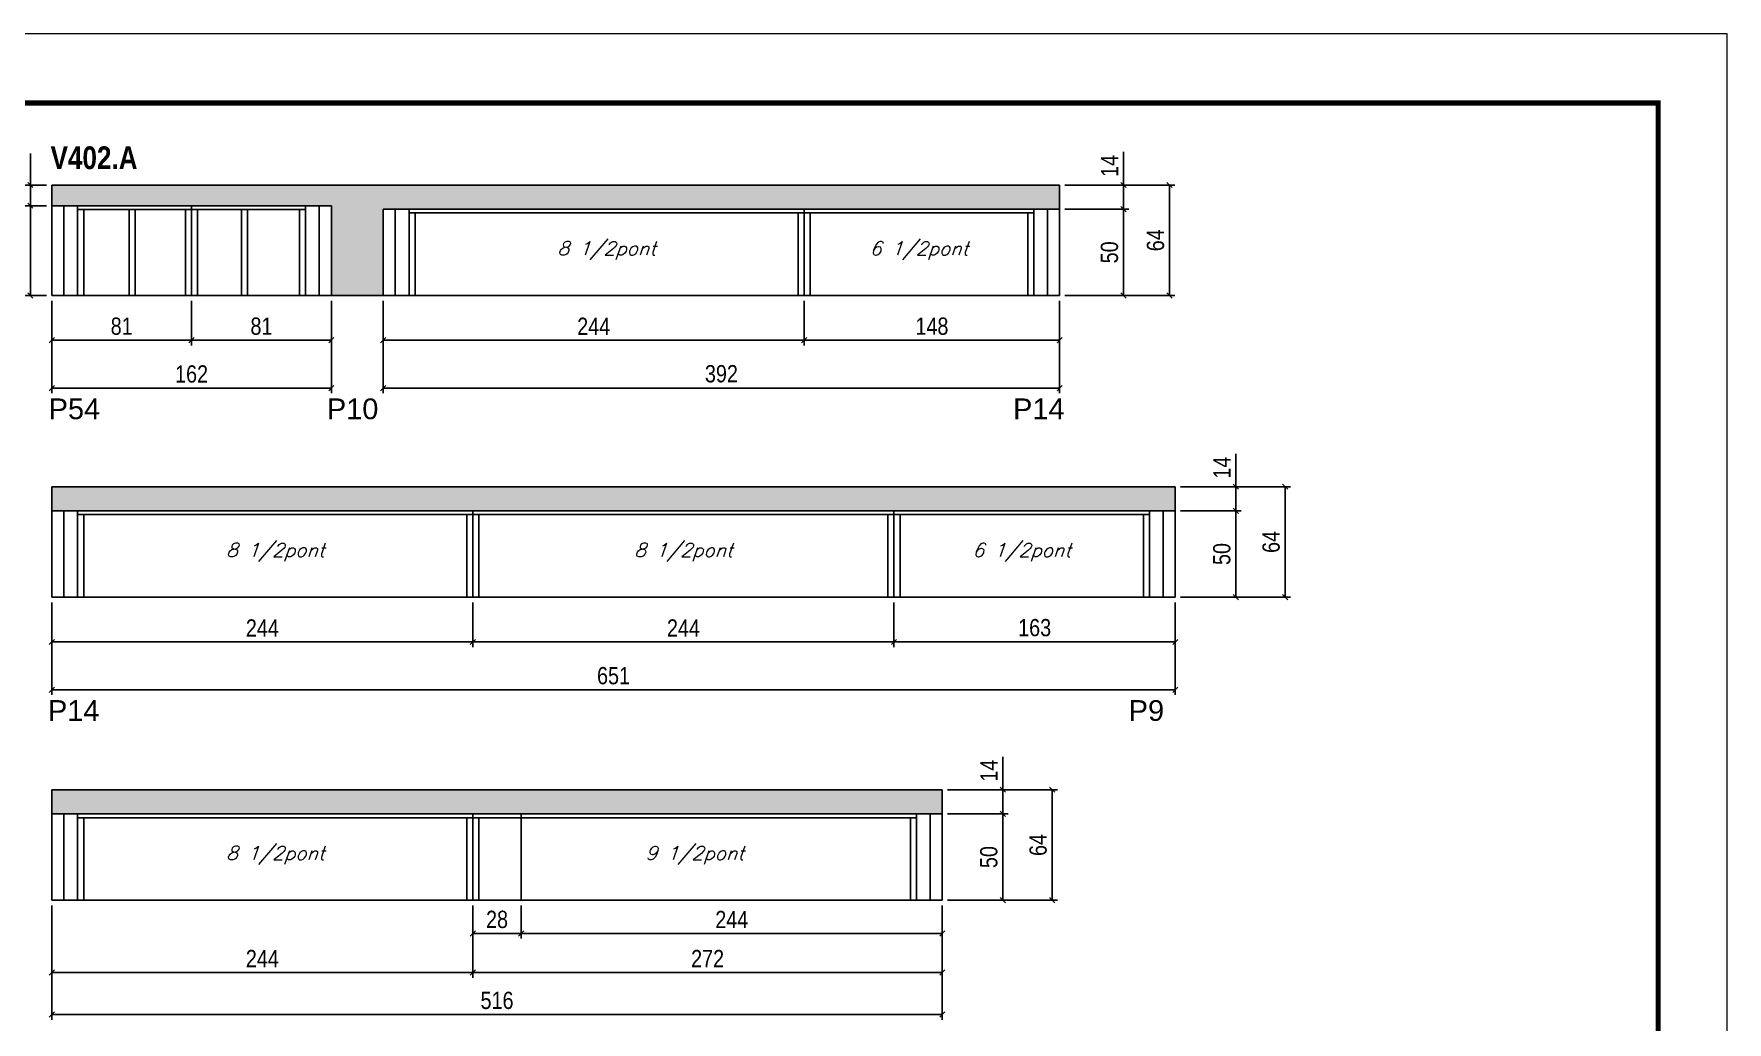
# Model space of a CAD drawing. Extents: x 3309 to 9590, y -2522 to 15424.
# Drawn here: x 6997 to 7978, y 12887 to 13459 of the extents above; entities that cross this region are included whole.
import ezdxf

# ---------------------------------------------------------------- set-up
doc = ezdxf.new("R2010")
doc.units = 0
doc.linetypes.add('DASHED', pattern=[0.75, 0.5, -0.25])
for name, color, linetype in [('5', 5, 'Continuous'), ('COTA', 241, 'Continuous'), ('NOMENCLATURA', 7, 'Continuous'), ('Painéis', 200, 'Continuous'), ('SARR_2.2x7', 40, 'Continuous'), ('SARR_3.5x7', 81, 'Continuous'), ('texto', 7, 'Continuous')]:
    doc.layers.add(name, color=color, linetype=linetype)
doc.layers.add('Folhas', color=255, linetype='Continuous', lineweight=9)
doc.layers.add('SARRAFO DE PRESSAO', color=251, linetype='DASHED', lineweight=9)
doc.styles.add('COTA TECNICA', font='techl___.ttf', dxfattribs={"height": 10})
doc.styles.add('Romans', font='romans.shx')
doc.styles.get("Standard").update_dxf_attribs({"font": 'arial.ttf'})
doc.styles.add('TECNICA', font='techb___.ttf', dxfattribs={"height": 10})
doc.dimstyles.new('PAINEL', dxfattribs={"dimtxt": 10, "dimasz": 3, "dimexe": 3, "dimexo": 3, "dimgap": 3, "dimtad": 1, "dimdec": 1, "dimzin": 12, "dimdsep": 46, "dimtxsty": 'COTA TECNICA', "dimblk1": 'OBLIQUE', "dimblk2": 'OBLIQUE', "dimsah": 1, "dimcen": 0.9, "dimclrd": 4, "dimclre": 4, "dimclrt": 240, "dimadec": 1, "dimazin": 3, "dimtfac": 1, "dimtdec": 1, "dimtmove": 0, "dimatfit": 3, "dimfxl": 1, "dimtolj": 1, "dimtzin": 12, "dimarcsym": 0})

# ---------------------------------------------------------------- blocks, each defined once
blk = doc.blocks.new('9999999999')
at = {"layer": 'Folhas'}
blk.add_lwpolyline([(98138.98, 34190.21), (99623.98, 34190.21), (99623.98, 35240.21), (98138.98, 35240.21)], close=True, dxfattribs=at)
at = {"layer": 'Folhas', "color": 30, "const_width": 3}
blk.add_lwpolyline([(98213.98, 34230.21), (99583.98, 34230.21), (99583.98, 35200.21), (98213.98, 35200.21)], close=True, dxfattribs=at)
blk = doc.blocks.new('_Oblique')
at = {"color": 0, "linetype": 'ByBlock', "lineweight": -2}
blk.add_line((-0.5, -0.5), (0.5, 0.5), dxfattribs=at)
blk = doc.blocks.new('*D783')
at = {"layer": 'COTA', "color": 4, "linetype": 'ByBlock', "lineweight": -2, "transparency": 16777216}
for p, q in [((7088.12, 13304.75), (7088.12, 13278.84)), ((7169.12, 13304.75), (7169.12, 13278.84)), ((7169.12, 13281.84), (7088.12, 13281.84))]:
    blk.add_line(p, q, dxfattribs=at)
at = {"layer": 'Defpoints', "color": 0, "linetype": 'ByBlock', "transparency": 16777216}
for p in [(7088.12, 13307.75), (7169.12, 13307.75), (7088.12, 13281.84)]:
    blk.add_point(p, dxfattribs=at)
at = {"layer": 'COTA', "color": 4, "linetype": 'ByBlock', "lineweight": -2, "transparency": 16777216, "xscale": 3, "yscale": 3, "zscale": 3, "rotation": 180}
blk.add_blockref('_Oblique', (7088.12, 13281.84), dxfattribs=at)
at = {"layer": 'COTA', "color": 4, "linetype": 'ByBlock', "lineweight": -2, "transparency": 16777216, "xscale": 3, "yscale": 3, "zscale": 3}
blk.add_blockref('_Oblique', (7169.12, 13281.84), dxfattribs=at)
at = {"layer": 'COTA', "color": 240, "linetype": 'ByBlock', "transparency": 16777216, "insert": (7128.62, 13289.93), "char_height": 10, "attachment_point": 5, "style": 'COTA TECNICA'}
blk.add_mtext('\\A1;81', dxfattribs=at)
blk = doc.blocks.new('*D784')
at = {"layer": 'COTA', "color": 4, "linetype": 'ByBlock', "lineweight": -2, "transparency": 16777216}
for p, q in [((7007.12, 13304.75), (7007.12, 13278.84)), ((7088.12, 13304.75), (7088.12, 13278.84)), ((7088.12, 13281.84), (7007.12, 13281.84))]:
    blk.add_line(p, q, dxfattribs=at)
at = {"layer": 'Defpoints', "color": 0, "linetype": 'ByBlock', "transparency": 16777216}
for p in [(7007.12, 13307.75), (7088.12, 13307.75), (7007.12, 13281.84)]:
    blk.add_point(p, dxfattribs=at)
at = {"layer": 'COTA', "color": 4, "linetype": 'ByBlock', "lineweight": -2, "transparency": 16777216, "xscale": 3, "yscale": 3, "zscale": 3, "rotation": 180}
blk.add_blockref('_Oblique', (7007.12, 13281.84), dxfattribs=at)
at = {"layer": 'COTA', "color": 4, "linetype": 'ByBlock', "lineweight": -2, "transparency": 16777216, "xscale": 3, "yscale": 3, "zscale": 3}
blk.add_blockref('_Oblique', (7088.12, 13281.84), dxfattribs=at)
at = {"layer": 'COTA', "color": 240, "linetype": 'ByBlock', "transparency": 16777216, "insert": (7047.62, 13289.93), "char_height": 10, "attachment_point": 5, "style": 'COTA TECNICA'}
blk.add_mtext('\\A1;81', dxfattribs=at)
blk = doc.blocks.new('*D792')
at = {"layer": 'COTA', "color": 4, "linetype": 'ByBlock', "lineweight": -2, "transparency": 16777216}
for p, q in [((7007.12, 13304.75), (7007.12, 13251.13)), ((7169.12, 13304.75), (7169.12, 13251.13)), ((7169.12, 13254.13), (7007.12, 13254.13))]:
    blk.add_line(p, q, dxfattribs=at)
at = {"layer": 'Defpoints', "color": 0, "linetype": 'ByBlock', "transparency": 16777216}
for p in [(7007.12, 13307.75), (7169.12, 13307.75), (7007.12, 13254.13)]:
    blk.add_point(p, dxfattribs=at)
at = {"layer": 'COTA', "color": 4, "linetype": 'ByBlock', "lineweight": -2, "transparency": 16777216, "xscale": 3, "yscale": 3, "zscale": 3, "rotation": 180}
blk.add_blockref('_Oblique', (7007.12, 13254.13), dxfattribs=at)
at = {"layer": 'COTA', "color": 4, "linetype": 'ByBlock', "lineweight": -2, "transparency": 16777216, "xscale": 3, "yscale": 3, "zscale": 3}
blk.add_blockref('_Oblique', (7169.12, 13254.13), dxfattribs=at)
at = {"layer": 'COTA', "color": 240, "linetype": 'ByBlock', "transparency": 16777216, "insert": (7088.12, 13262.23), "char_height": 10, "attachment_point": 5, "style": 'COTA TECNICA'}
blk.add_mtext('\\A1;162', dxfattribs=at)
blk = doc.blocks.new('*D785')
at = {"layer": 'COTA', "color": 4, "linetype": 'ByBlock', "lineweight": -2, "transparency": 16777216}
for p, q in [((7443.12, 13304.75), (7443.12, 13278.84)), ((7591.12, 13304.75), (7591.12, 13278.84)), ((7591.12, 13281.84), (7443.12, 13281.84))]:
    blk.add_line(p, q, dxfattribs=at)
at = {"layer": 'Defpoints', "color": 0, "linetype": 'ByBlock', "transparency": 16777216}
for p in [(7443.12, 13307.75), (7591.12, 13307.75), (7443.12, 13281.84)]:
    blk.add_point(p, dxfattribs=at)
at = {"layer": 'COTA', "color": 4, "linetype": 'ByBlock', "lineweight": -2, "transparency": 16777216, "xscale": 3, "yscale": 3, "zscale": 3, "rotation": 180}
blk.add_blockref('_Oblique', (7443.12, 13281.84), dxfattribs=at)
at = {"layer": 'COTA', "color": 4, "linetype": 'ByBlock', "lineweight": -2, "transparency": 16777216, "xscale": 3, "yscale": 3, "zscale": 3}
blk.add_blockref('_Oblique', (7591.12, 13281.84), dxfattribs=at)
at = {"layer": 'COTA', "color": 240, "linetype": 'ByBlock', "transparency": 16777216, "insert": (7517.12, 13289.93), "char_height": 10, "attachment_point": 5, "style": 'COTA TECNICA'}
blk.add_mtext('\\A1;148', dxfattribs=at)
blk = doc.blocks.new('*D786')
at = {"layer": 'COTA', "color": 4, "linetype": 'ByBlock', "lineweight": -2, "transparency": 16777216}
for p, q in [((7199.12, 13304.75), (7199.12, 13278.84)), ((7443.12, 13304.75), (7443.12, 13278.84)), ((7443.12, 13281.84), (7199.12, 13281.84))]:
    blk.add_line(p, q, dxfattribs=at)
at = {"layer": 'Defpoints', "color": 0, "linetype": 'ByBlock', "transparency": 16777216}
for p in [(7199.12, 13307.75), (7443.12, 13307.75), (7199.12, 13281.84)]:
    blk.add_point(p, dxfattribs=at)
at = {"layer": 'COTA', "color": 4, "linetype": 'ByBlock', "lineweight": -2, "transparency": 16777216, "xscale": 3, "yscale": 3, "zscale": 3, "rotation": 180}
blk.add_blockref('_Oblique', (7199.12, 13281.84), dxfattribs=at)
at = {"layer": 'COTA', "color": 4, "linetype": 'ByBlock', "lineweight": -2, "transparency": 16777216, "xscale": 3, "yscale": 3, "zscale": 3}
blk.add_blockref('_Oblique', (7443.12, 13281.84), dxfattribs=at)
at = {"layer": 'COTA', "color": 240, "linetype": 'ByBlock', "transparency": 16777216, "insert": (7321.12, 13289.91), "char_height": 10, "attachment_point": 5, "style": 'COTA TECNICA'}
blk.add_mtext('\\A1;244', dxfattribs=at)
blk = doc.blocks.new('*D793')
at = {"layer": 'COTA', "color": 4, "linetype": 'ByBlock', "lineweight": -2, "transparency": 16777216}
for p, q in [((7199.12, 13304.75), (7199.12, 13251.13)), ((7591.12, 13304.75), (7591.12, 13251.13)), ((7591.12, 13254.13), (7199.12, 13254.13))]:
    blk.add_line(p, q, dxfattribs=at)
at = {"layer": 'Defpoints', "color": 0, "linetype": 'ByBlock', "transparency": 16777216}
for p in [(7199.12, 13307.75), (7591.12, 13307.75), (7199.12, 13254.13)]:
    blk.add_point(p, dxfattribs=at)
at = {"layer": 'COTA', "color": 4, "linetype": 'ByBlock', "lineweight": -2, "transparency": 16777216, "xscale": 3, "yscale": 3, "zscale": 3, "rotation": 180}
blk.add_blockref('_Oblique', (7199.12, 13254.13), dxfattribs=at)
at = {"layer": 'COTA', "color": 4, "linetype": 'ByBlock', "lineweight": -2, "transparency": 16777216, "xscale": 3, "yscale": 3, "zscale": 3}
blk.add_blockref('_Oblique', (7591.12, 13254.13), dxfattribs=at)
at = {"layer": 'COTA', "color": 240, "linetype": 'ByBlock', "transparency": 16777216, "insert": (7395.12, 13262.38), "char_height": 10, "attachment_point": 5, "style": 'COTA TECNICA'}
blk.add_mtext('\\A1;392', dxfattribs=at)
blk = doc.blocks.new('*D794')
at = {"layer": 'COTA', "color": 4, "lineweight": -2, "transparency": 16777216}
for p, q in [((7594.12, 13357.75), (7631.11, 13357.75)), ((7628.11, 13357.75), (7628.11, 13307.75)), ((7594.12, 13307.75), (7631.11, 13307.75))]:
    blk.add_line(p, q, dxfattribs=at)
at = {"layer": 'Defpoints', "color": 0, "transparency": 16777216}
for p in [(7591.12, 13357.75, 0), (7591.12, 13307.75, 0), (7628.11, 13307.75)]:
    blk.add_point(p, dxfattribs=at)
at = {"layer": 'COTA', "color": 4, "lineweight": -2, "transparency": 16777216, "xscale": 3, "yscale": 3, "zscale": 3}
for p, rotation in [((7628.11, 13357.75), 90), ((7628.11, 13307.75), 270)]:
    blk.add_blockref('_Oblique', p, dxfattribs=dict(at, rotation=rotation))
at = {"layer": 'COTA', "color": 240, "transparency": 16777216, "insert": (7620, 13332.75), "char_height": 10, "attachment_point": 5, "rotation": 90, "style": 'COTA TECNICA'}
blk.add_mtext('\\A1;50', dxfattribs=at)
blk = doc.blocks.new('*D795')
at = {"layer": 'COTA', "color": 4, "lineweight": -2, "transparency": 16777216}
for p, q in [((7628.11, 13371.75), (7628.11, 13390.87)), ((7594.12, 13371.75), (7631.11, 13371.75)), ((7628.11, 13357.75), (7628.11, 13371.75)), ((7594.12, 13357.75), (7631.11, 13357.75))]:
    blk.add_line(p, q, dxfattribs=at)
at = {"layer": 'Defpoints', "color": 0, "transparency": 16777216}
for p in [(7591.12, 13371.75, 0), (7628.11, 13371.75), (7591.12, 13357.75, 0)]:
    blk.add_point(p, dxfattribs=at)
at = {"layer": 'COTA', "color": 4, "lineweight": -2, "transparency": 16777216, "xscale": 3, "yscale": 3, "zscale": 3}
for p, rotation in [((7628.11, 13371.75), 90), ((7628.11, 13357.75), 270)]:
    blk.add_blockref('_Oblique', p, dxfattribs=dict(at, rotation=rotation))
at = {"layer": 'COTA', "color": 240, "transparency": 16777216, "insert": (7620.04, 13382.81), "char_height": 10, "attachment_point": 5, "rotation": 90, "style": 'COTA TECNICA'}
blk.add_mtext('\\A1;14', dxfattribs=at)
blk = doc.blocks.new('*D796')
at = {"layer": 'COTA', "color": 4, "lineweight": -2, "transparency": 16777216}
for p, q in [((7594.12, 13371.75), (7657.78, 13371.75)), ((7654.78, 13307.75), (7654.78, 13371.75)), ((7594.12, 13307.75), (7657.78, 13307.75))]:
    blk.add_line(p, q, dxfattribs=at)
at = {"layer": 'Defpoints', "color": 0, "transparency": 16777216}
for p in [(7591.12, 13371.75, 0), (7654.78, 13371.75), (7591.12, 13307.75, 0)]:
    blk.add_point(p, dxfattribs=at)
at = {"layer": 'COTA', "color": 4, "lineweight": -2, "transparency": 16777216, "xscale": 3, "yscale": 3, "zscale": 3}
for p, rotation in [((7654.78, 13371.75), 90), ((7654.78, 13307.75), 270)]:
    blk.add_blockref('_Oblique', p, dxfattribs=dict(at, rotation=rotation))
at = {"layer": 'COTA', "color": 240, "transparency": 16777216, "insert": (7646.68, 13339.75), "char_height": 10, "attachment_point": 5, "rotation": 90, "style": 'COTA TECNICA'}
blk.add_mtext('\\A1;64', dxfattribs=at)
blk = doc.blocks.new('*D798')
at = {"layer": 'COTA', "color": 4, "linetype": 'ByBlock', "lineweight": -2, "transparency": 16777216}
for p, q in [((7251.12, 13130.02), (7251.12, 13104.1)), ((7495.12, 13130.02), (7495.12, 13104.1)), ((7495.12, 13107.1), (7251.12, 13107.1))]:
    blk.add_line(p, q, dxfattribs=at)
at = {"layer": 'Defpoints', "color": 0, "linetype": 'ByBlock', "transparency": 16777216}
for p in [(7251.12, 13133.02), (7495.12, 13133.02), (7251.12, 13107.1)]:
    blk.add_point(p, dxfattribs=at)
at = {"layer": 'COTA', "color": 4, "linetype": 'ByBlock', "lineweight": -2, "transparency": 16777216, "xscale": 3, "yscale": 3, "zscale": 3, "rotation": 180}
blk.add_blockref('_Oblique', (7251.12, 13107.1), dxfattribs=at)
at = {"layer": 'COTA', "color": 4, "linetype": 'ByBlock', "lineweight": -2, "transparency": 16777216, "xscale": 3, "yscale": 3, "zscale": 3}
blk.add_blockref('_Oblique', (7495.12, 13107.1), dxfattribs=at)
at = {"layer": 'COTA', "color": 240, "linetype": 'ByBlock', "transparency": 16777216, "insert": (7373.12, 13115.17), "char_height": 10, "attachment_point": 5, "style": 'COTA TECNICA'}
blk.add_mtext('\\A1;244', dxfattribs=at)
blk = doc.blocks.new('*D799')
at = {"layer": 'COTA', "color": 4, "linetype": 'ByBlock', "lineweight": -2, "transparency": 16777216}
for p, q in [((7007.12, 13130.02), (7007.12, 13104.1)), ((7251.12, 13130.02), (7251.12, 13104.1)), ((7251.12, 13107.1), (7007.12, 13107.1))]:
    blk.add_line(p, q, dxfattribs=at)
at = {"layer": 'Defpoints', "color": 0, "linetype": 'ByBlock', "transparency": 16777216}
for p in [(7007.12, 13133.02), (7251.12, 13133.02), (7007.12, 13107.1)]:
    blk.add_point(p, dxfattribs=at)
at = {"layer": 'COTA', "color": 4, "linetype": 'ByBlock', "lineweight": -2, "transparency": 16777216, "xscale": 3, "yscale": 3, "zscale": 3, "rotation": 180}
blk.add_blockref('_Oblique', (7007.12, 13107.1), dxfattribs=at)
at = {"layer": 'COTA', "color": 4, "linetype": 'ByBlock', "lineweight": -2, "transparency": 16777216, "xscale": 3, "yscale": 3, "zscale": 3}
blk.add_blockref('_Oblique', (7251.12, 13107.1), dxfattribs=at)
at = {"layer": 'COTA', "color": 240, "linetype": 'ByBlock', "transparency": 16777216, "insert": (7129.12, 13115.17), "char_height": 10, "attachment_point": 5, "style": 'COTA TECNICA'}
blk.add_mtext('\\A1;244', dxfattribs=at)
blk = doc.blocks.new('*D800')
at = {"layer": 'COTA', "color": 4, "linetype": 'ByBlock', "lineweight": -2, "transparency": 16777216}
for p, q in [((7007.12, 13130.02), (7007.12, 13076.39)), ((7658.12, 13130.02), (7658.12, 13076.39)), ((7658.12, 13079.39), (7007.12, 13079.39))]:
    blk.add_line(p, q, dxfattribs=at)
at = {"layer": 'Defpoints', "color": 0, "linetype": 'ByBlock', "transparency": 16777216}
for p in [(7007.12, 13133.02), (7658.12, 13133.02), (7007.12, 13079.39)]:
    blk.add_point(p, dxfattribs=at)
at = {"layer": 'COTA', "color": 4, "linetype": 'ByBlock', "lineweight": -2, "transparency": 16777216, "xscale": 3, "yscale": 3, "zscale": 3, "rotation": 180}
blk.add_blockref('_Oblique', (7007.12, 13079.39), dxfattribs=at)
at = {"layer": 'COTA', "color": 4, "linetype": 'ByBlock', "lineweight": -2, "transparency": 16777216, "xscale": 3, "yscale": 3, "zscale": 3}
blk.add_blockref('_Oblique', (7658.12, 13079.39), dxfattribs=at)
at = {"layer": 'COTA', "color": 240, "linetype": 'ByBlock', "transparency": 16777216, "insert": (7332.62, 13087.5), "char_height": 10, "attachment_point": 5, "style": 'COTA TECNICA'}
blk.add_mtext('\\A1;651', dxfattribs=at)
blk = doc.blocks.new('*D801')
at = {"layer": 'COTA', "color": 4, "lineweight": -2, "transparency": 16777216}
for p, q in [((7495.12, 13130.02), (7495.12, 13104.1)), ((7658.12, 13130.02), (7658.12, 13104.1)), ((7495.12, 13107.1), (7658.12, 13107.1))]:
    blk.add_line(p, q, dxfattribs=at)
at = {"layer": 'Defpoints', "color": 0, "transparency": 16777216}
for p in [(7495.12, 13133.02, 0), (7658.12, 13133.02, 0), (7658.12, 13107.1)]:
    blk.add_point(p, dxfattribs=at)
at = {"layer": 'COTA', "color": 4, "lineweight": -2, "transparency": 16777216, "xscale": 3, "yscale": 3, "zscale": 3, "rotation": 180}
blk.add_blockref('_Oblique', (7495.12, 13107.1), dxfattribs=at)
at = {"layer": 'COTA', "color": 4, "lineweight": -2, "transparency": 16777216, "xscale": 3, "yscale": 3, "zscale": 3}
blk.add_blockref('_Oblique', (7658.12, 13107.1), dxfattribs=at)
at = {"layer": 'COTA', "color": 240, "transparency": 16777216, "insert": (7576.62, 13115.32), "char_height": 10, "attachment_point": 5, "style": 'COTA TECNICA'}
blk.add_mtext('\\A1;163', dxfattribs=at)
blk = doc.blocks.new('*D803')
at = {"layer": 'COTA', "color": 4, "lineweight": -2, "transparency": 16777216}
for p, q in [((7661.12, 13183.02), (7696.2, 13183.02)), ((7693.2, 13183.02), (7693.2, 13133.02)), ((7661.12, 13133.02), (7696.2, 13133.02))]:
    blk.add_line(p, q, dxfattribs=at)
at = {"layer": 'Defpoints', "color": 0, "transparency": 16777216}
for p in [(7658.12, 13183.02, 0), (7658.12, 13133.02, 0), (7693.2, 13133.02)]:
    blk.add_point(p, dxfattribs=at)
at = {"layer": 'COTA', "color": 4, "lineweight": -2, "transparency": 16777216, "xscale": 3, "yscale": 3, "zscale": 3}
for p, rotation in [((7693.2, 13183.02), 90), ((7693.2, 13133.02), 270)]:
    blk.add_blockref('_Oblique', p, dxfattribs=dict(at, rotation=rotation))
at = {"layer": 'COTA', "color": 240, "transparency": 16777216, "insert": (7685.09, 13158.02), "char_height": 10, "attachment_point": 5, "rotation": 90, "style": 'COTA TECNICA'}
blk.add_mtext('\\A1;50', dxfattribs=at)
blk = doc.blocks.new('*D804')
at = {"layer": 'COTA', "color": 4, "lineweight": -2, "transparency": 16777216}
for p, q in [((7693.2, 13197.02), (7693.2, 13216.13)), ((7661.12, 13197.02), (7696.2, 13197.02)), ((7693.2, 13183.02), (7693.2, 13197.02)), ((7661.12, 13183.02), (7696.2, 13183.02))]:
    blk.add_line(p, q, dxfattribs=at)
at = {"layer": 'Defpoints', "color": 0, "transparency": 16777216}
for p in [(7658.12, 13197.02, 0), (7693.2, 13197.02), (7658.12, 13183.02, 0)]:
    blk.add_point(p, dxfattribs=at)
at = {"layer": 'COTA', "color": 4, "lineweight": -2, "transparency": 16777216, "xscale": 3, "yscale": 3, "zscale": 3}
for p, rotation in [((7693.2, 13197.02), 90), ((7693.2, 13183.02), 270)]:
    blk.add_blockref('_Oblique', p, dxfattribs=dict(at, rotation=rotation))
at = {"layer": 'COTA', "color": 240, "transparency": 16777216, "insert": (7685.13, 13208.08), "char_height": 10, "attachment_point": 5, "rotation": 90, "style": 'COTA TECNICA'}
blk.add_mtext('\\A1;14', dxfattribs=at)
blk = doc.blocks.new('*D802')
at = {"layer": 'COTA', "color": 4, "lineweight": -2, "transparency": 16777216}
for p, q in [((7661.12, 13197.02), (7724.78, 13197.02)), ((7721.78, 13133.02), (7721.78, 13197.02)), ((7661.12, 13133.02), (7724.78, 13133.02))]:
    blk.add_line(p, q, dxfattribs=at)
at = {"layer": 'Defpoints', "color": 0, "transparency": 16777216}
for p in [(7658.12, 13197.02, 0), (7721.78, 13197.02), (7658.12, 13133.02, 0)]:
    blk.add_point(p, dxfattribs=at)
at = {"layer": 'COTA', "color": 4, "lineweight": -2, "transparency": 16777216, "xscale": 3, "yscale": 3, "zscale": 3}
for p, rotation in [((7721.78, 13197.02), 90), ((7721.78, 13133.02), 270)]:
    blk.add_blockref('_Oblique', p, dxfattribs=dict(at, rotation=rotation))
at = {"layer": 'COTA', "color": 240, "transparency": 16777216, "insert": (7713.68, 13165.02), "char_height": 10, "attachment_point": 5, "rotation": 90, "style": 'COTA TECNICA'}
blk.add_mtext('\\A1;64', dxfattribs=at)
blk = doc.blocks.new('*D807')
at = {"layer": 'COTA', "color": 4, "linetype": 'ByBlock', "lineweight": -2, "transparency": 16777216}
for p, q in [((7251.12, 12954.49), (7251.12, 12935.26)), ((7279.12, 12954.49), (7279.12, 12935.26)), ((7279.12, 12938.26), (7251.12, 12938.26))]:
    blk.add_line(p, q, dxfattribs=at)
at = {"layer": 'Defpoints', "color": 0, "linetype": 'ByBlock', "transparency": 16777216}
for p in [(7251.12, 12957.49), (7279.12, 12957.49), (7251.12, 12938.26)]:
    blk.add_point(p, dxfattribs=at)
at = {"layer": 'COTA', "color": 4, "linetype": 'ByBlock', "lineweight": -2, "transparency": 16777216, "xscale": 3, "yscale": 3, "zscale": 3, "rotation": 180}
blk.add_blockref('_Oblique', (7251.12, 12938.26), dxfattribs=at)
at = {"layer": 'COTA', "color": 4, "linetype": 'ByBlock', "lineweight": -2, "transparency": 16777216, "xscale": 3, "yscale": 3, "zscale": 3}
blk.add_blockref('_Oblique', (7279.12, 12938.26), dxfattribs=at)
at = {"layer": 'COTA', "color": 240, "linetype": 'ByBlock', "transparency": 16777216, "insert": (7265.12, 12946.35), "char_height": 10, "attachment_point": 5, "style": 'COTA TECNICA'}
blk.add_mtext('\\A1;28', dxfattribs=at)
blk = doc.blocks.new('*D808')
at = {"layer": 'COTA', "color": 4, "linetype": 'ByBlock', "lineweight": -2, "transparency": 16777216}
for p, q in [((7007.12, 12954.49), (7007.12, 12912.64)), ((7251.12, 12954.49), (7251.12, 12912.64)), ((7251.12, 12915.64), (7007.12, 12915.64))]:
    blk.add_line(p, q, dxfattribs=at)
at = {"layer": 'Defpoints', "color": 0, "linetype": 'ByBlock', "transparency": 16777216}
for p in [(7007.12, 12957.49), (7251.12, 12957.49), (7007.12, 12915.64)]:
    blk.add_point(p, dxfattribs=at)
at = {"layer": 'COTA', "color": 4, "linetype": 'ByBlock', "lineweight": -2, "transparency": 16777216, "xscale": 3, "yscale": 3, "zscale": 3, "rotation": 180}
blk.add_blockref('_Oblique', (7007.12, 12915.64), dxfattribs=at)
at = {"layer": 'COTA', "color": 4, "linetype": 'ByBlock', "lineweight": -2, "transparency": 16777216, "xscale": 3, "yscale": 3, "zscale": 3}
blk.add_blockref('_Oblique', (7251.12, 12915.64), dxfattribs=at)
at = {"layer": 'COTA', "color": 240, "linetype": 'ByBlock', "transparency": 16777216, "insert": (7129.12, 12923.71), "char_height": 10, "attachment_point": 5, "style": 'COTA TECNICA'}
blk.add_mtext('\\A1;244', dxfattribs=at)
blk = doc.blocks.new('*D811')
at = {"layer": 'COTA', "color": 4, "linetype": 'ByBlock', "lineweight": -2, "transparency": 16777216}
for p, q in [((7007.12, 12954.49), (7007.12, 12888.31)), ((7523.12, 12954.49), (7523.12, 12888.31)), ((7523.12, 12891.31), (7007.12, 12891.31))]:
    blk.add_line(p, q, dxfattribs=at)
at = {"layer": 'Defpoints', "color": 0, "linetype": 'ByBlock', "transparency": 16777216}
for p in [(7007.12, 12957.49), (7523.12, 12957.49), (7007.12, 12891.31)]:
    blk.add_point(p, dxfattribs=at)
at = {"layer": 'COTA', "color": 4, "linetype": 'ByBlock', "lineweight": -2, "transparency": 16777216, "xscale": 3, "yscale": 3, "zscale": 3, "rotation": 180}
blk.add_blockref('_Oblique', (7007.12, 12891.31), dxfattribs=at)
at = {"layer": 'COTA', "color": 4, "linetype": 'ByBlock', "lineweight": -2, "transparency": 16777216, "xscale": 3, "yscale": 3, "zscale": 3}
blk.add_blockref('_Oblique', (7523.12, 12891.31), dxfattribs=at)
at = {"layer": 'COTA', "color": 240, "linetype": 'ByBlock', "transparency": 16777216, "insert": (7265.12, 12899.42), "char_height": 10, "attachment_point": 5, "style": 'COTA TECNICA'}
blk.add_mtext('\\A1;516', dxfattribs=at)
blk = doc.blocks.new('*D809')
at = {"layer": 'COTA', "color": 4, "lineweight": -2, "transparency": 16777216}
for p, q in [((7279.12, 12954.49), (7279.12, 12935.26)), ((7523.12, 12954.49), (7523.12, 12935.26)), ((7279.12, 12938.26), (7523.12, 12938.26))]:
    blk.add_line(p, q, dxfattribs=at)
at = {"layer": 'Defpoints', "color": 0, "transparency": 16777216}
for p in [(7279.12, 12957.49, 0), (7523.12, 12957.49, 0), (7523.12, 12938.26)]:
    blk.add_point(p, dxfattribs=at)
at = {"layer": 'COTA', "color": 4, "lineweight": -2, "transparency": 16777216, "xscale": 3, "yscale": 3, "zscale": 3, "rotation": 180}
blk.add_blockref('_Oblique', (7279.12, 12938.26), dxfattribs=at)
at = {"layer": 'COTA', "color": 4, "lineweight": -2, "transparency": 16777216, "xscale": 3, "yscale": 3, "zscale": 3}
blk.add_blockref('_Oblique', (7523.12, 12938.26), dxfattribs=at)
at = {"layer": 'COTA', "color": 240, "transparency": 16777216, "insert": (7401.12, 12946.33), "char_height": 10, "attachment_point": 5, "style": 'COTA TECNICA'}
blk.add_mtext('\\A1;244', dxfattribs=at)
blk = doc.blocks.new('*D805')
at = {"layer": 'COTA', "color": 4, "lineweight": -2, "transparency": 16777216}
for p, q in [((7526.12, 13007.49), (7561.2, 13007.49)), ((7558.2, 13007.49), (7558.2, 12957.49)), ((7526.12, 12957.49), (7561.2, 12957.49))]:
    blk.add_line(p, q, dxfattribs=at)
at = {"layer": 'Defpoints', "color": 0, "transparency": 16777216}
for p in [(7523.12, 13007.49, 0), (7523.12, 12957.49, 0), (7558.2, 12957.49)]:
    blk.add_point(p, dxfattribs=at)
at = {"layer": 'COTA', "color": 4, "lineweight": -2, "transparency": 16777216, "xscale": 3, "yscale": 3, "zscale": 3}
for p, rotation in [((7558.2, 13007.49), 90), ((7558.2, 12957.49), 270)]:
    blk.add_blockref('_Oblique', p, dxfattribs=dict(at, rotation=rotation))
at = {"layer": 'COTA', "color": 240, "transparency": 16777216, "insert": (7550.09, 12982.49), "char_height": 10, "attachment_point": 5, "rotation": 90, "style": 'COTA TECNICA'}
blk.add_mtext('\\A1;50', dxfattribs=at)
blk = doc.blocks.new('*D806')
at = {"layer": 'COTA', "color": 4, "lineweight": -2, "transparency": 16777216}
for p, q in [((7558.2, 13021.49), (7558.2, 13040.61)), ((7526.12, 13021.49), (7561.2, 13021.49)), ((7558.2, 13007.49), (7558.2, 13021.49)), ((7526.12, 13007.49), (7561.2, 13007.49))]:
    blk.add_line(p, q, dxfattribs=at)
at = {"layer": 'Defpoints', "color": 0, "transparency": 16777216}
for p in [(7523.12, 13021.49, 0), (7558.2, 13021.49), (7523.12, 13007.49, 0)]:
    blk.add_point(p, dxfattribs=at)
at = {"layer": 'COTA', "color": 4, "lineweight": -2, "transparency": 16777216, "xscale": 3, "yscale": 3, "zscale": 3}
for p, rotation in [((7558.2, 13021.49), 90), ((7558.2, 13007.49), 270)]:
    blk.add_blockref('_Oblique', p, dxfattribs=dict(at, rotation=rotation))
at = {"layer": 'COTA', "color": 240, "transparency": 16777216, "insert": (7550.13, 13032.55), "char_height": 10, "attachment_point": 5, "rotation": 90, "style": 'COTA TECNICA'}
blk.add_mtext('\\A1;14', dxfattribs=at)
blk = doc.blocks.new('*D810')
at = {"layer": 'COTA', "color": 4, "lineweight": -2, "transparency": 16777216}
for p, q in [((7526.12, 13021.49), (7589.78, 13021.49)), ((7586.78, 12957.49), (7586.78, 13021.49)), ((7526.12, 12957.49), (7589.78, 12957.49))]:
    blk.add_line(p, q, dxfattribs=at)
at = {"layer": 'Defpoints', "color": 0, "transparency": 16777216}
for p in [(7523.12, 13021.49, 0), (7586.78, 13021.49), (7523.12, 12957.49, 0)]:
    blk.add_point(p, dxfattribs=at)
at = {"layer": 'COTA', "color": 4, "lineweight": -2, "transparency": 16777216, "xscale": 3, "yscale": 3, "zscale": 3}
for p, rotation in [((7586.78, 13021.49), 90), ((7586.78, 12957.49), 270)]:
    blk.add_blockref('_Oblique', p, dxfattribs=dict(at, rotation=rotation))
at = {"layer": 'COTA', "color": 240, "transparency": 16777216, "insert": (7578.68, 12989.49), "char_height": 10, "attachment_point": 5, "rotation": 90, "style": 'COTA TECNICA'}
blk.add_mtext('\\A1;64', dxfattribs=at)
blk = doc.blocks.new('*D812')
at = {"layer": 'COTA', "color": 4, "lineweight": -2, "transparency": 16777216}
for p, q in [((7251.12, 12954.49), (7251.12, 12912.64)), ((7523.12, 12954.49), (7523.12, 12912.64)), ((7251.12, 12915.64), (7523.12, 12915.64))]:
    blk.add_line(p, q, dxfattribs=at)
at = {"layer": 'Defpoints', "color": 0, "transparency": 16777216}
for p in [(7251.12, 12957.49, 0), (7523.12, 12957.49, 0), (7523.12, 12915.64)]:
    blk.add_point(p, dxfattribs=at)
at = {"layer": 'COTA', "color": 4, "lineweight": -2, "transparency": 16777216, "xscale": 3, "yscale": 3, "zscale": 3, "rotation": 180}
blk.add_blockref('_Oblique', (7251.12, 12915.64), dxfattribs=at)
at = {"layer": 'COTA', "color": 4, "lineweight": -2, "transparency": 16777216, "xscale": 3, "yscale": 3, "zscale": 3}
blk.add_blockref('_Oblique', (7523.12, 12915.64), dxfattribs=at)
at = {"layer": 'COTA', "color": 240, "transparency": 16777216, "insert": (7387.12, 12923.71), "char_height": 10, "attachment_point": 5, "style": 'COTA TECNICA'}
blk.add_mtext('\\A1;272', dxfattribs=at)
blk = doc.blocks.new('*D827')
at = {"layer": 'COTA', "color": 4, "lineweight": -2, "transparency": 16777216}
for p, q in [((7004.12, 13359.75), (6991.73, 13359.75)), ((6994.73, 13359.75), (6994.73, 13307.75)), ((7004.12, 13307.75), (6991.73, 13307.75))]:
    blk.add_line(p, q, dxfattribs=at)
at = {"layer": 'Defpoints', "color": 0, "transparency": 16777216}
for p in [(7007.12, 13359.75, 0), (6994.73, 13307.75), (7007.12, 13307.75, 0)]:
    blk.add_point(p, dxfattribs=at)
at = {"layer": 'COTA', "color": 4, "lineweight": -2, "transparency": 16777216, "xscale": 3, "yscale": 3, "zscale": 3}
for p, rotation in [((6994.73, 13359.75), 90), ((6994.73, 13307.75), 270)]:
    blk.add_blockref('_Oblique', p, dxfattribs=dict(at, rotation=rotation))
at = {"layer": 'COTA', "color": 240, "transparency": 16777216, "insert": (6986.62, 13333.75), "char_height": 10, "attachment_point": 5, "rotation": 90, "style": 'COTA TECNICA'}
blk.add_mtext('\\A1;52', dxfattribs=at)
blk = doc.blocks.new('*D828')
at = {"layer": 'COTA', "color": 4, "lineweight": -2, "transparency": 16777216}
for p, q in [((6994.73, 13371.75), (6994.73, 13390.07)), ((7004.12, 13371.75), (6991.73, 13371.75)), ((6994.73, 13359.75), (6994.73, 13371.75)), ((7004.12, 13359.75), (6991.73, 13359.75))]:
    blk.add_line(p, q, dxfattribs=at)
at = {"layer": 'Defpoints', "color": 0, "transparency": 16777216}
for p in [(6994.73, 13371.75), (7007.12, 13371.75, 0), (7007.12, 13359.75, 0)]:
    blk.add_point(p, dxfattribs=at)
at = {"layer": 'COTA', "color": 4, "lineweight": -2, "transparency": 16777216, "xscale": 3, "yscale": 3, "zscale": 3}
for p, rotation in [((6994.73, 13371.75), 90), ((6994.73, 13359.75), 270)]:
    blk.add_blockref('_Oblique', p, dxfattribs=dict(at, rotation=rotation))
at = {"layer": 'COTA', "color": 240, "transparency": 16777216, "insert": (6986.67, 13382.41), "char_height": 10, "attachment_point": 5, "rotation": 90, "style": 'COTA TECNICA'}
blk.add_mtext('\\A1;12', dxfattribs=at)

msp = doc.modelspace()

# ---------------------------------------------------------------- hatches: boundary and pattern name
at = {"layer": 'COTA'}
h = msp.add_hatch(dxfattribs=at)
h.set_pattern_fill('AR-CONC', color=256, scale=0.03)
h.set_pattern_definition([(50, (26.1543, 0), (5.4655401, -0.4781726), [0.5715, -6.2865]), (355, (26.154, 0), (-1.0573026, 5.7317054), [0.4572, -5.0292175]), (100.451445, (26.6097, -0.04), (4.4082374, 5.2535326), [0.4857003, -5.3427073]), (46.1842, (26.154, 1.524), (8.1323712, -1.2612698), [0.85725, -9.42975]), (96.63556, (26.832, 1.419), (7.122124, 7.4227837), [0.7285507, -8.0140682]), (351.18415, (26.154, 1.524), (7.122124, 7.4227837), [0.685799, -7.543792]), (21, (26.9163, 1.143), (4.5484317, -3.067956), [0.5715, -6.2865]), (326, (26.916, 1.143), (1.8540609, 5.525639), [0.4572, -5.0292]), (71.451445, (27.2953, 0.8873), (6.4024926, 2.457683), [0.4857003, -5.3426981]), (37.5, (26.1543, 0), (0.0926581, 2.53665117), [0, -4.96824, 0, -5.1054, 0, -5.04825]), (7.5, (26.1543, 0), (2.00458988, 3.00541724), [0, -2.91084, 0, -4.85394, 0, -1.92405]), (327.5, (24.455, 0), (4.06771786, -0.17186232), [0, -1.905, 0, -5.9436, 0, -7.8867]), (317.5, (23.693, 0), (4.44387544, 0.7627947), [0, -2.4765, 0, -3.94716, 0, -5.6007])])
h.paths.add_polyline_path([(7169.12, 13307.75), (7199.12, 13307.75), (7199.12, 13357.75), (7591.12, 13357.75), (7591.12, 13371.75), (7007.12, 13371.75), (7007.12, 13359.75), (7169.12, 13359.75)])
h = msp.add_hatch(dxfattribs=at)
h.set_pattern_fill('AR-CONC', color=256, scale=0.03)
h.set_pattern_definition([(50, (26.1543, -13.406), (5.4655401, -0.4781726), [0.5715, -6.2865]), (355, (26.154, -13.406), (-1.0573026, 5.7317054), [0.4572, -5.0292175]), (100.451445, (26.6097, -13.4457), (4.4082374, 5.2535326), [0.4857003, -5.3427073]), (46.1842, (26.154, -11.882), (8.1323712, -1.2612698), [0.85725, -9.42975]), (96.63556, (26.832, -11.987), (7.122124, 7.4227837), [0.7285507, -8.0140682]), (351.18415, (26.154, -11.882), (7.122124, 7.4227837), [0.685799, -7.543792]), (21, (26.9163, -12.263), (4.5484317, -3.067956), [0.5715, -6.2865]), (326, (26.916, -12.263), (1.8540609, 5.525639), [0.4572, -5.0292]), (71.451445, (27.2953, -12.5185), (6.4024926, 2.457683), [0.4857003, -5.3426981]), (37.5, (26.1543, -13.4058), (0.0926581, 2.53665117), [0, -4.96824, 0, -5.1054, 0, -5.04825]), (7.5, (26.1543, -13.4058), (2.00458988, 3.00541724), [0, -2.91084, 0, -4.85394, 0, -1.92405]), (327.5, (24.455, -13.4058), (4.06771786, -0.17186232), [0, -1.905, 0, -5.9436, 0, -7.8867]), (317.5, (23.693, -13.406), (4.4438754, 0.7627947), [0, -2.4765, 0, -3.94716, 0, -5.6007])])
h.paths.add_polyline_path([(7007.12, 13197.02), (7007.12, 13183.02), (7658.12, 13183.02), (7658.12, 13197.02)])
h = msp.add_hatch(dxfattribs=at)
h.set_pattern_fill('AR-CONC', color=256, scale=0.03)
h.set_pattern_definition([(50, (26.1543, -188.9306), (5.4655401, -0.4781726), [0.5715, -6.2865]), (355, (26.154, -188.9306), (-1.0573026, 5.7317054), [0.4572, -5.0292175]), (100.451445, (26.6097, -188.9704), (4.4082374, 5.2535326), [0.4857003, -5.3427073]), (46.1842, (26.154, -187.4066), (8.1323712, -1.2612698), [0.85725, -9.42975]), (96.63556, (26.832, -187.512), (7.122124, 7.4227837), [0.7285507, -8.0140682]), (351.18415, (26.154, -187.4066), (7.122124, 7.4227837), [0.685799, -7.543792]), (21, (26.9163, -187.7876), (4.5484317, -3.067956), [0.5715, -6.2865]), (326, (26.916, -187.7876), (1.8540609, 5.525639), [0.4572, -5.0292]), (71.451445, (27.2953, -188.043), (6.4024926, 2.457683), [0.4857003, -5.3426981]), (37.5, (26.1543, -188.9306), (0.0926581, 2.53665117), [0, -4.96824, 0, -5.1054, 0, -5.04825]), (7.5, (26.1543, -188.9306), (2.00458988, 3.00541724), [0, -2.91084, 0, -4.85394, 0, -1.92405]), (327.5, (24.455, -188.9306), (4.06771786, -0.17186232), [0, -1.905, 0, -5.9436, 0, -7.8867]), (317.5, (23.693, -188.9306), (4.4438754, 0.7627947), [0, -2.4765, 0, -3.94716, 0, -5.6007])])
h.paths.add_polyline_path([(7007.12, 13021.49), (7007.12, 13007.49), (7523.12, 13007.49), (7523.12, 13021.49)])

# ---------------------------------------------------------------- linework, layer by layer
for p, q in [((7007.12, 13371.75, 0), (7591.12, 13371.75, 0)), ((7007.12, 13359.75, 0), (7007.12, 13371.75, 0)), ((7591.12, 13371.75, 0), (7591.12, 13357.75, 0)), ((7169.12, 13307.75, 0), (7199.12, 13307.75, 0)), ((7007.12, 13183.02, 0), (7007.12, 13197.02, 0)), ((7007.12, 13197.02, 0), (7658.12, 13197.02, 0)), ((7658.12, 13197.02, 0), (7658.12, 13183.02, 0)), ((7007.12, 13007.49, 0), (7007.12, 13021.49, 0)), ((7007.12, 13021.49, 0), (7523.12, 13021.49, 0)), ((7523.12, 13021.49, 0), (7523.12, 13007.49, 0))]:
    msp.add_line(p, q, dxfattribs=at)
at = {"layer": 'Painéis', "linetype": 'ByBlock'}
for p, q in [((7169.12, 13359.75, 0), (7007.12, 13359.75, 0)), ((7007.12, 13307.75, 0), (7007.12, 13359.75, 0)), ((7088.12, 13307.75, 0), (7088.12, 13359.75, 0)), ((7169.12, 13307.75, 0), (7169.12, 13359.75, 0)), ((7591.12, 13357.75, 0), (7199.12, 13357.75, 0)), ((7199.12, 13307.75, 0), (7199.12, 13357.75, 0)), ((7443.12, 13307.75, 0), (7443.12, 13357.75, 0)), ((7591.12, 13307.75, 0), (7591.12, 13357.75, 0)), ((7169.12, 13307.75, 0), (7007.12, 13307.75, 0)), ((7591.12, 13307.75, 0), (7199.12, 13307.75, 0)), ((7658.12, 13183.02, 0), (7007.12, 13183.02, 0)), ((7007.12, 13133.02, 0), (7007.12, 13183.02, 0)), ((7251.12, 13133.02, 0), (7251.12, 13183.02, 0)), ((7495.12, 13133.02, 0), (7495.12, 13183.02, 0)), ((7658.12, 13133.02, 0), (7658.12, 13183.02, 0)), ((7658.12, 13133.02, 0), (7007.12, 13133.02, 0)), ((7523.12, 13007.49, 0), (7007.12, 13007.49, 0)), ((7007.12, 12957.49, 0), (7007.12, 13007.49, 0)), ((7251.12, 12957.49, 0), (7251.12, 13007.49, 0)), ((7279.12, 12957.49, 0), (7279.12, 13007.49, 0)), ((7523.12, 12957.49, 0), (7523.12, 13007.49, 0)), ((7523.12, 12957.49, 0), (7007.12, 12957.49, 0))]:
    msp.add_line(p, q, dxfattribs=at)
at = {"layer": 'SARR_2.2x7', "linetype": 'Continuous'}
for p, q in [((7014.12, 13307.75, 0), (7014.12, 13359.75, 0)), ((7088.12, 13357.55, 0), (7022.12, 13357.55, 0)), ((7154.12, 13357.55, 0), (7088.12, 13357.55, 0)), ((7162.12, 13307.75, 0), (7162.12, 13359.75, 0)), ((7206.12, 13307.75, 0), (7206.12, 13357.75, 0)), ((7443.12, 13355.55, 0), (7214.12, 13355.55, 0)), ((7576.12, 13355.55, 0), (7443.12, 13355.55, 0)), ((7584.12, 13307.75, 0), (7584.12, 13357.75, 0)), ((7014.12, 13133.02, 0), (7014.12, 13183.02, 0)), ((7251.12, 13180.82, 0), (7022.12, 13180.82, 0)), ((7495.12, 13180.82, 0), (7251.12, 13180.82, 0)), ((7643.12, 13180.82, 0), (7495.12, 13180.82, 0)), ((7651.12, 13133.02, 0), (7651.12, 13183.02, 0)), ((7014.12, 12957.49, 0), (7014.12, 13007.49, 0)), ((7251.12, 13005.29, 0), (7022.12, 13005.29, 0)), ((7508.12, 13005.29, 0), (7251.12, 13005.29, 0)), ((7516.12, 12957.49, 0), (7516.12, 13007.49, 0))]:
    msp.add_line(p, q, dxfattribs=at)
at = {"layer": 'SARR_3.5x7'}
for p, q in [((7022.12, 13359.75, 0), (7022.12, 13307.75, 0)), ((7025.62, 13357.55, 0), (7025.62, 13307.75, 0)), ((7052.02, 13357.55, 0), (7052.02, 13307.75, 0)), ((7055.52, 13357.55, 0), (7055.52, 13307.75, 0)), ((7084.62, 13357.55, 0), (7084.62, 13307.75, 0)), ((7088.12, 13357.55, 0), (7088.12, 13307.75, 0)), ((7091.62, 13357.55, 0), (7091.62, 13307.75, 0)), ((7117.07, 13357.55, 0), (7117.07, 13307.75, 0)), ((7120.57, 13357.55, 0), (7120.57, 13307.75, 0)), ((7150.62, 13357.55, 0), (7150.62, 13307.75, 0)), ((7154.12, 13359.75, 0), (7154.12, 13307.75, 0)), ((7214.12, 13357.75, 0), (7214.12, 13307.75, 0)), ((7217.62, 13355.55, 0), (7217.62, 13307.75, 0)), ((7439.62, 13355.55, 0), (7439.62, 13307.75, 0)), ((7443.12, 13355.55, 0), (7443.12, 13307.75, 0)), ((7446.62, 13355.55, 0), (7446.62, 13307.75, 0)), ((7572.62, 13355.55, 0), (7572.62, 13307.75, 0)), ((7576.12, 13357.75, 0), (7576.12, 13307.75, 0)), ((7022.12, 13183.02, 0), (7022.12, 13133.02, 0)), ((7025.62, 13180.82, 0), (7025.62, 13133.02, 0)), ((7247.62, 13180.82, 0), (7247.62, 13133.02, 0)), ((7254.62, 13180.82, 0), (7254.62, 13133.02, 0)), ((7491.62, 13180.82, 0), (7491.62, 13133.02, 0)), ((7498.62, 13180.82, 0), (7498.62, 13133.02, 0)), ((7639.62, 13180.82, 0), (7639.62, 13133.02, 0)), ((7643.12, 13183.02, 0), (7643.12, 13133.02, 0)), ((7022.12, 13007.49, 0), (7022.12, 12957.49, 0)), ((7025.62, 13005.29, 0), (7025.62, 12957.49, 0)), ((7247.62, 13005.29, 0), (7247.62, 12957.49, 0)), ((7254.62, 13005.29, 0), (7254.62, 12957.49, 0)), ((7504.62, 13005.29, 0), (7504.62, 12957.49, 0)), ((7508.12, 13007.49, 0), (7508.12, 12957.49, 0))]:
    msp.add_line(p, q, dxfattribs=at)

# ---------------------------------------------------------------- block references
at = {"layer": 'SARRAFO DE PRESSAO', "color": 6, "linetype": 'ByBlock'}
msp.add_blockref('9999999999', (-91646.11, -21780.92), dxfattribs=at)

# ---------------------------------------------------------------- texts
at = {"layer": '5', "linetype": 'Continuous'}
for s, p in [('P54', (7005.32, 13236.12, 0)), ('P10', (7166.54, 13236.12, 0)), ('P14', (7564.14, 13236.12, 0)), ('P14', (7004.93, 13061.38, 0)), ('P9', (7631.14, 13061.38, 0))]:
    msp.add_text(s, height=12, rotation=0.00004, dxfattribs=at).set_placement(p)
at = {"layer": 'NOMENCLATURA', "style": 'TECNICA'}
msp.add_text('V402.A', height=13.2, dxfattribs=at).set_placement((7006.4, 13380.94, 0))
at = {"layer": 'texto', "color": 2, "char_height": 8, "attachment_point": 5, "style": 'Romans'}
for s, insert in [('{\\Q19;\\C256;8 1/2pont}', (7328.62, 13333.75, 0)), ('{\\Q19;\\C256;6 1/2pont}', (7509.62, 13333.75, 0)), ('{\\Q19;\\C256;8 1/2pont}', (7136.62, 13159.02, 0)), ('{\\Q19;\\C256;8 1/2pont}', (7373.12, 13159.02, 0)), ('{\\Q19;\\C256;6 1/2pont}', (7569.12, 13159.02, 0)), ('{\\Q19;\\C256;8 1/2pont}', (7136.62, 12983.49, 0)), ('{\\Q19;\\C256;9 1/2pont}', (7379.62, 12983.49, 0))]:
    msp.add_mtext(s, dxfattribs=dict(at, insert=insert))

# ---------------------------------------------------------------- dimensions: what is measured, and where the dimension line sits
at = {"layer": 'COTA'}
for base, p1, p2, picture, middle in [((6994.73, 13371.75), (7007.12, 13359.75, 0), (7007.12, 13371.75, 0), '*D828', (6986.67, 13382.41)), ((7628.11, 13371.75), (7591.12, 13357.75, 0), (7591.12, 13371.75, 0), '*D795', (7620.04, 13382.81)), ((7654.78, 13371.75), (7591.12, 13307.75, 0), (7591.12, 13371.75, 0), '*D796', (7646.68, 13339.75)), ((6994.73, 13307.75), (7007.12, 13359.75, 0), (7007.12, 13307.75, 0), '*D827', (6986.62, 13333.75)), ((7628.11, 13307.75), (7591.12, 13357.75, 0), (7591.12, 13307.75, 0), '*D794', (7620, 13332.75)), ((7693.2, 13197.02), (7658.12, 13183.02, 0), (7658.12, 13197.02, 0), '*D804', (7685.13, 13208.08)), ((7721.78, 13197.02), (7658.12, 13133.02, 0), (7658.12, 13197.02, 0), '*D802', (7713.68, 13165.02)), ((7693.2, 13133.02), (7658.12, 13183.02, 0), (7658.12, 13133.02, 0), '*D803', (7685.09, 13158.02)), ((7558.2, 13021.49), (7523.12, 13007.49, 0), (7523.12, 13021.49, 0), '*D806', (7550.13, 13032.55)), ((7586.78, 13021.49), (7523.12, 12957.49, 0), (7523.12, 13021.49, 0), '*D810', (7578.68, 12989.49)), ((7558.2, 12957.49), (7523.12, 13007.49, 0), (7523.12, 12957.49, 0), '*D805', (7550.09, 12982.49))]:
    dim = msp.add_linear_dim(base=base, p1=p1, p2=p2, angle=90, dimstyle='PAINEL', dxfattribs=at)
    dim.commit()
    dim.dimension.update_dxf_attribs({"geometry": picture, "text_midpoint": middle})
at = {"layer": 'COTA', "linetype": 'ByBlock'}
for base, p1, p2, picture, middle in [((7007.12, 13281.84, 0), (7088.12, 13307.75, 0), (7007.12, 13307.75, 0), '*D784', (7047.62, 13289.93, 0)), ((7199.12, 13281.84, 0), (7443.12, 13307.75, 0), (7199.12, 13307.75, 0), '*D786', (7321.12, 13289.91, 0)), ((7007.12, 13107.1, 0), (7251.12, 13133.02, 0), (7007.12, 13133.02, 0), '*D799', (7129.12, 13115.17, 0)), ((7007.12, 12915.64, 0), (7251.12, 12957.49, 0), (7007.12, 12957.49, 0), '*D808', (7129.12, 12923.71, 0))]:
    dim = msp.add_linear_dim(base=base, p1=p1, p2=p2, angle=180, dimstyle='PAINEL', override={"dimtmove": 1}, dxfattribs=at)
    dim.commit()
    dim.dimension.update_dxf_attribs({"geometry": picture, "text_midpoint": middle})
for base, p1, p2, picture, middle in [((7007.12, 13254.13, 0), (7169.12, 13307.75, 0), (7007.12, 13307.75, 0), '*D792', (7088.12, 13262.23, 0)), ((7088.12, 13281.84, 0), (7169.12, 13307.75, 0), (7088.12, 13307.75, 0), '*D783', (7128.62, 13289.93, 0)), ((7199.12, 13254.13, 0), (7591.12, 13307.75, 0), (7199.12, 13307.75, 0), '*D793', (7395.12, 13262.38, 0)), ((7443.12, 13281.84, 0), (7591.12, 13307.75, 0), (7443.12, 13307.75, 0), '*D785', (7517.12, 13289.93, 0)), ((7007.12, 13079.39, 0), (7658.12, 13133.02, 0), (7007.12, 13133.02, 0), '*D800', (7332.62, 13087.5, 0)), ((7251.12, 13107.1, 0), (7495.12, 13133.02, 0), (7251.12, 13133.02, 0), '*D798', (7373.12, 13115.17, 0)), ((7007.12, 12891.31, 0), (7523.12, 12957.49, 0), (7007.12, 12957.49, 0), '*D811', (7265.12, 12899.42, 0)), ((7251.12, 12938.26, 0), (7279.12, 12957.49, 0), (7251.12, 12957.49, 0), '*D807', (7265.12, 12946.35, 0))]:
    dim = msp.add_linear_dim(base=base, p1=p1, p2=p2, angle=180, dimstyle='PAINEL', dxfattribs=at)
    dim.commit()
    dim.dimension.update_dxf_attribs({"geometry": picture, "text_midpoint": middle})
at = {"layer": 'COTA'}
for base, p1, p2, picture, middle in [((7658.12, 13107.1), (7495.12, 13133.02, 0), (7658.12, 13133.02, 0), '*D801', (7576.62, 13115.32)), ((7523.12, 12915.64), (7251.12, 12957.49, 0), (7523.12, 12957.49, 0), '*D812', (7387.12, 12923.71)), ((7523.12, 12938.26), (7279.12, 12957.49, 0), (7523.12, 12957.49, 0), '*D809', (7401.12, 12946.33))]:
    dim = msp.add_linear_dim(base=base, p1=p1, p2=p2, dimstyle='PAINEL', dxfattribs=at)
    dim.commit()
    dim.dimension.update_dxf_attribs({"geometry": picture, "text_midpoint": middle})

doc.saveas('drawing.dxf')
